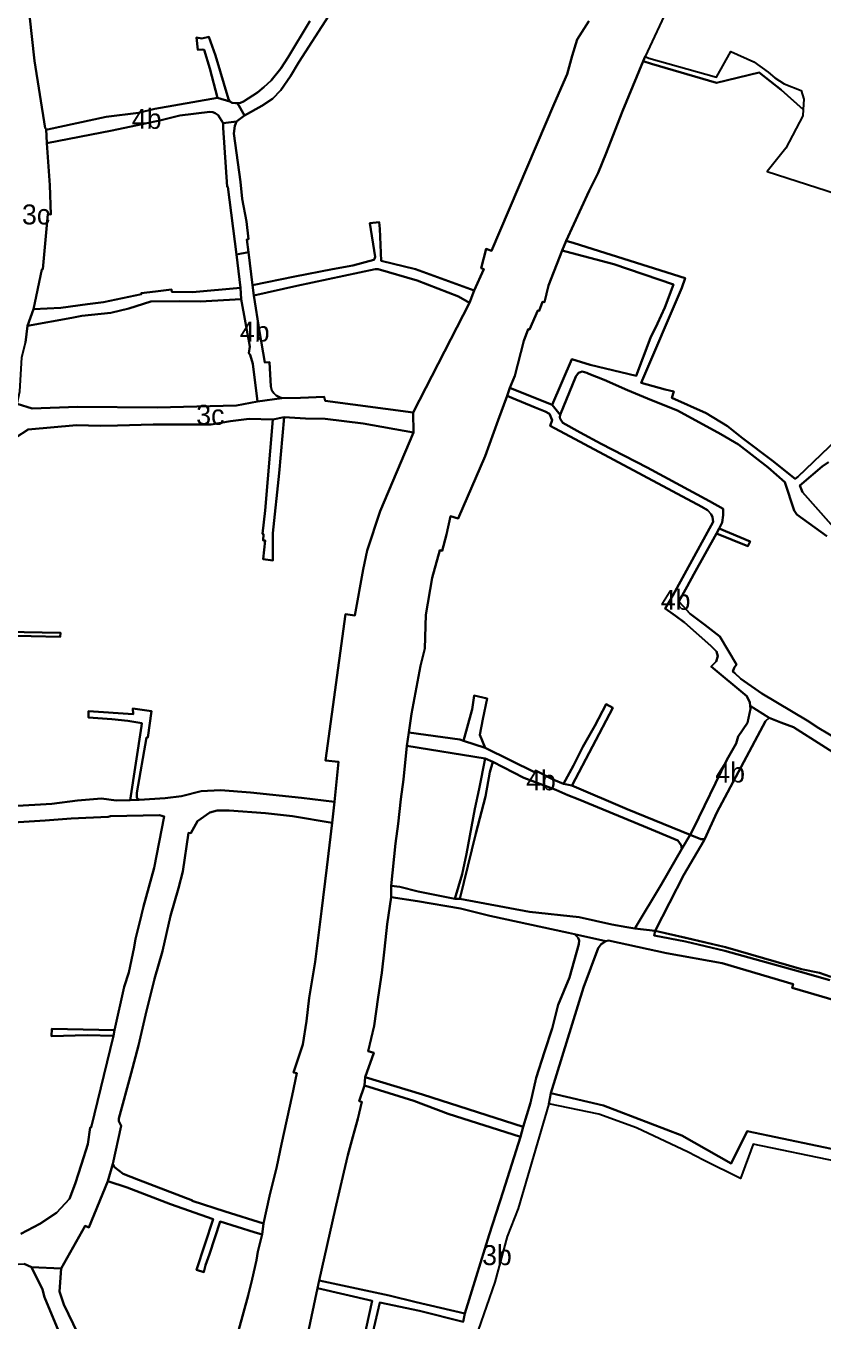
# Model space of a CAD drawing. Extents: x 548434 to 553028, y 1835063 to 1842282.
# Drawn here: x 552019.6 to 552298.9, y 1839413.2 to 1839866.7 of the extents above; entities that cross this region are included whole.
import ezdxf

# ---------------------------------------------------------------- set-up
doc = ezdxf.new("R2010")
doc.units = 0
for name, color, linetype in [('Level 15', 7, 'Continuous'), ('Level 16', 7, 'Continuous'), ('Level 23', 7, 'Continuous')]:
    doc.layers.add(name, color=color, linetype=linetype)

msp = doc.modelspace()

# ---------------------------------------------------------------- linework, layer by layer
at = {"layer": 'Level 16'}
for points in [[(552135.98, 1839886.33), (552115.29, 1839853.93), (552112.38, 1839849.02), (552108.92, 1839844.21), (552106.04, 1839841.1), (552102.27, 1839838.64), (552096.18, 1839835.31), (552093.77, 1839839.65), (552094.84, 1839839.79), (552095.86, 1839840.23), (552100.8, 1839843.39), (552103.04, 1839845.16), (552105.53, 1839847.53), (552108.97, 1839851.72), (552111.5, 1839855.71), (552119.11, 1839868.33)], [(552244.7993, 1839873.724), (552236.51, 1839855.94), (552235.8428, 1839854.3129), (552228.67, 1839836.82), (552222.89, 1839822.07), (552220.08, 1839815.24), (552216.91, 1839808.94), (552208.92, 1839791.42), (552207.54, 1839788.08), (552202.67, 1839775.73), (552201.294, 1839769.908), (552200.597, 1839770.089), (552199.41, 1839766.87), (552198.93, 1839766.99), (552196.04, 1839760.35), (552195.57, 1839760.51), (552194.07, 1839756.36), (552190.94, 1839744.21), (552189.13, 1839739.94), (552188.28, 1839737.11), (552185.06, 1839728.59), (552180.56, 1839716.06), (552171.11, 1839694.17), (552168.32, 1839695.08), (552166.97, 1839688.57), (552165.5, 1839682.92), (552164.65, 1839683.16), (552162.01, 1839673.4), (552159.72, 1839660.46), (552159.39, 1839648.71), (552157.87, 1839642.64), (552154.71, 1839625.8), (552153.79, 1839619.25), (552153.13, 1839614.59), (552151.9, 1839602.8), (552150.97, 1839595.91), (552150, 1839587.36), (552149.15, 1839580.4), (552147.64, 1839565.55), (552147.65, 1839561.66), (552146.15, 1839552.24), (552145.24, 1839543.45), (552144.31, 1839535.1), (552143.04, 1839526.62), (552141.63, 1839516.65), (552139.59, 1839507.74), (552141.51, 1839507.17), (552138.51, 1839498.68), (552138.24, 1839495.72), (552136.33, 1839490.21), (552137.29, 1839489.93), (552135.87, 1839484.02), (552134.13, 1839477.7), (552132.46, 1839471.36), (552131.01, 1839465.42), (552127.92, 1839452.32), (552122.41, 1839427.4), (552121.84, 1839424.8), (552111.61, 1839376.74)], [(552020.94, 1839870.48), (552022.63, 1839854.47), (552026.43, 1839830.85), (552026.74, 1839830.5), (552026.96, 1839825.57), (552028.04, 1839810.92), (552028.33, 1839800.69), (552027.325, 1839800.779), (552025.57, 1839781.46), (552025.19, 1839781.44), (552022.32, 1839767.51), (552020.17, 1839761.61), (552019.45, 1839755.83)], [(552092.62, 1839404.29), (552097.47, 1839422.13), (552098.86, 1839427.87), (552100.4, 1839434.55), (552100.9, 1839437.55), (552102.36, 1839443.58), (552102.86, 1839447.34), (552104.95, 1839456.95), (552107.56, 1839467.32), (552109.21, 1839475.17), (552112.97, 1839492.19), (552114.55, 1839500.06), (552113.36, 1839500.3), (552116.65, 1839510.06), (552117.91, 1839518.2), (552118.84, 1839526.38), (552120.95, 1839539.03), (552123.21, 1839556.72), (552125.09, 1839572.04), (552126.89, 1839587.69), (552127.72, 1839595.02), (552129.19, 1839608.97), (552124.61, 1839609.52), (552131.63, 1839660.7), (552134.89, 1839660.28), (552137.78, 1839676.33), (552139.21, 1839683.03), (552143.75, 1839696.81), (552155.44, 1839724.35), (552155.28, 1839731.31), (552174.99, 1839769.72), (552176.67, 1839774.05), (552180.05, 1839781.5), (552179.16, 1839781.84), (552180.89, 1839788.63), (552182.73, 1839787.92), (552204.65, 1839839.34), (552209.24, 1839849.77), (552210.94, 1839856.2), (552212.74, 1839861.87), (552216.84, 1839868.31)], [(552311.91, 1839606.37), (552298.42, 1839614.8), (552288.57, 1839621.19), (552284.1, 1839622.81), (552279.98, 1839624.39), (552273.3526, 1839628.6638), (552273.28, 1839629.82), (552272.16, 1839631.96), (552259.71, 1839642.42), (552261.39, 1839644.19), (552262.05, 1839646.01), (552261.56, 1839647.59), (552259.57, 1839649.68), (552250.29, 1839657.8), (552247.17, 1839660.14), (552243.57, 1839662.69), (552246.25, 1839667.28), (552250.99, 1839676.06), (552260.39, 1839693.04), (552260.17, 1839694.62), (552259.71, 1839695.74), (552258.38, 1839697.15), (552256.36, 1839698.28), (552205.02, 1839725.76), (552203.3, 1839726.62), (552203.99, 1839728.68), (552203.03, 1839730.83), (552201.53, 1839731.62), (552198.07, 1839733.1), (552189.83, 1839736.43), (552188.28, 1839737.11), (552189.13, 1839739.94), (552204.03, 1839734), (552206.79, 1839730.46), (552206.69, 1839729.63), (552206.76, 1839729.1), (552207.71, 1839727.72), (552213.75, 1839724.33), (552221.18, 1839720.38), (552237.29, 1839712.01), (552259.15, 1839700.28), (552263.94, 1839697.63), (552263.94, 1839695.36), (552263.49, 1839692.83), (552262.44, 1839690.68), (552261.57, 1839689.01), (552253.62, 1839674.77), (552251.33, 1839670.45), (552248.38, 1839665.16), (552252.28, 1839660.85), (552257.46, 1839656.96), (552262.68, 1839652.85), (552268.61, 1839643.07), (552267.75, 1839641.93), (552267.3, 1839640.64), (552268.03, 1839640.1), (552270.06, 1839638.11), (552277.43, 1839632.92), (552293.33, 1839623.44), (552297.45, 1839620.79), (552303.69, 1839617.12)], [(552016.6, 1839734.31), (552021.86, 1839732.76), (552037.7, 1839733.34), (552065.65, 1839733.1), (552093.37, 1839733.8), (552100.72, 1839735.13), (552109.31, 1839736.38), (552115.89, 1839736.41), (552124.11, 1839736.78), (552124.43, 1839735.41), (552155.28, 1839731.31), (552155.44, 1839724.35), (552137.81, 1839727.45), (552124.49, 1839729.05), (552117.54, 1839729.2), (552110.13, 1839729.63), (552106.15, 1839728.83), (552097.87, 1839729.11), (552091.29, 1839728.25), (552084.49, 1839727.16), (552064.17, 1839727.08), (552051.73, 1839726.78), (552045.73, 1839726.68), (552037.36, 1839726.87), (552020.39, 1839725.32), (552016.11, 1839722.62)], [(552014.73, 1839593.5), (552028.74, 1839594.34), (552037.67, 1839595.51), (552046.14, 1839596.13), (552051.27, 1839595.48), (552056.21, 1839595.56), (552059.3189, 1839595.751), (552068.42, 1839596.31), (552074.16, 1839596.98), (552081.07, 1839598.75), (552087.79, 1839599.14), (552098.3, 1839598.23), (552116.2, 1839596.42), (552127.72, 1839595.02), (552126.89, 1839587.69), (552113.04, 1839590.05), (552103.53, 1839591.01), (552090.79, 1839591.93), (552086.66, 1839592.04), (552084.08, 1839591.24), (552079.76, 1839588.28), (552077.43, 1839584.07), (552076.63, 1839584.14), (552074.6, 1839570.65), (552073.11, 1839564.83), (552070.33, 1839555.08), (552067.55, 1839542.71), (552064.72, 1839533.01), (552061.52, 1839520.31), (552059.03, 1839509.72), (552056.46, 1839500), (552052.17, 1839484.19), (552052.23, 1839483.24), (552053.06, 1839481.59), (552050.15, 1839468.31), (552048.35, 1839462.23), (552041.69, 1839446.05), (552040.37, 1839446.55), (552031.95, 1839431.64), (552021.65, 1839432.13), (552018.98, 1839433.22)], [(552017.84, 1839443.79), (552024.5, 1839447.22), (552030.39, 1839451.08), (552034.9, 1839456.02), (552036.95, 1839461.32), (552039.14, 1839468.14), (552041.31, 1839475.22), (552042.13, 1839481.04), (552042.55, 1839480.99), (552050.32, 1839513.1), (552050.73, 1839515.05), (552054.1, 1839530.2), (552055.69, 1839535.3), (552057.55, 1839544.19), (552057.99, 1839547), (552059.43, 1839552.49), (552060.85, 1839558.39), (552064.6, 1839571.88), (552068.03, 1839589.91), (552066.39, 1839590.36), (552049.25, 1839590.01), (552048.51, 1839589.82), (552035.55, 1839589.22), (552026.4, 1839588.44), (552015.15, 1839587.77)], [(552323.6, 1839519.46), (552293.64, 1839528.32), (552288.09, 1839529.89), (552288.38, 1839531.24), (552263.52, 1839538.51), (552244.04, 1839542.01), (552223.76, 1839546.5), (552222.83, 1839546.24), (552211.84, 1839548.7), (552209.76, 1839549.21), (552182.21, 1839555.09), (552171.89, 1839557.65), (552156.8, 1839560.21), (552147.65, 1839561.66), (552147.64, 1839565.55), (552150.62, 1839565.2), (552157.07, 1839563.68), (552169.91, 1839561.07), (552171.66, 1839561.02), (552196, 1839556.5), (552213.46, 1839554.66), (552224.88, 1839552.05), (552230.15, 1839551.19), (552232.94, 1839550.63), (552240.03, 1839549.87), (552239.75, 1839548.22), (552250.74, 1839546.13), (552264.47, 1839542.89), (552291.03, 1839535.45), (552301.27, 1839532.6)], [(552172.8, 1839413.01), (552173.45, 1839415.92), (552177.36, 1839428.77), (552181.92, 1839443.44), (552186.84, 1839458.54), (552192.84, 1839477.72), (552193.83, 1839481.29), (552196.44, 1839489.69), (552198.36, 1839498.35), (552201.26, 1839507.47), (552203.97, 1839515.67), (552206.11, 1839523.97), (552210.05, 1839533.57), (552213.29, 1839545.22), (552213.39, 1839546.43), (552213.14, 1839547.42), (552211.84, 1839548.7), (552222.83, 1839546.24), (552221.2, 1839545.23), (552220.11, 1839543.75), (552215.02, 1839529.97), (552203.52, 1839492.97), (552202.83, 1839489.25), (552192.13, 1839452.69), (552188.24, 1839442.82), (552183.89, 1839426.83), (552178.0471, 1839410.071)], [(552031.08, 1839409.83), (552026.13, 1839421.57), (552025.46, 1839424.34), (552021.65, 1839432.13), (552031.95, 1839431.64), (552031.38, 1839423.56), (552032.94, 1839419.06), (552042.59, 1839398.93)]]:
    msp.add_lwpolyline(points, dxfattribs=at)
for points in [[(552096.18, 1839835.31), (552093.43, 1839833.22), (552088.79, 1839832.65), (552087.05, 1839835.38), (552085.99, 1839836.09), (552085.15, 1839836.43), (552084.12, 1839836.61), (552073.54, 1839835.35), (552067.03, 1839833.72), (552049.89, 1839829.99), (552026.96, 1839825.57), (552026.74, 1839830.5), (552027.19, 1839830.35), (552047.79, 1839834.84), (552059.03, 1839836.19), (552064.82, 1839837.59), (552086.71, 1839841.5), (552091.08, 1839840.18), (552091.89, 1839839.76), (552093.02, 1839839.63), (552093.77, 1839839.65)], [(552099.5, 1839772.24), (552101.5, 1839759.66), (552103.34, 1839748.82), (552104.93, 1839748.91), (552105.43, 1839740.46), (552105.74, 1839739.03), (552106.46, 1839738.06), (552107.34, 1839737.31), (552108.42, 1839736.68), (552109.31, 1839736.38), (552100.72, 1839735.13), (552099.09, 1839748.31), (552098.24, 1839751.49), (552097.72, 1839752.13), (552098.05, 1839754.46), (552095.01, 1839771.03), (552094.84, 1839774.91), (552093.372, 1839786.6804), (552097.6326, 1839787.4274), (552099.02, 1839775.94)], [(552273.3526, 1839628.6638), (552279.98, 1839624.39), (552278.68, 1839623.29), (552261.7, 1839591.23), (552257.4129, 1839582.1071), (552256.9593, 1839581.9496), (552256.1193, 1839581.9696), (552252.2864, 1839583.5199), (552253.39, 1839585.42), (552265.14, 1839609.75), (552268.49, 1839615.4), (552269.19, 1839617.86), (552272.37, 1839622.65), (552273.42, 1839627.59)], [(552210.93, 1839600.72), (552230.2593, 1839592.4296), (552252.2864, 1839583.5199), (552249.4, 1839578.55), (552249.16, 1839579.9), (552247.98, 1839581.47), (552236, 1839586.5), (552213.14, 1839595.96), (552209.5, 1839597.39), (552205.3, 1839599.16), (552194.02, 1839603.47), (552183.15, 1839608.97), (552180.57, 1839610.24), (552153.13, 1839614.59), (552153.79, 1839619.25), (552171.68, 1839616.86), (552172.92, 1839616.36), (552180.49, 1839613.97), (552198, 1839605.26), (552198.2, 1839605.94), (552204.59, 1839602.7), (552207.96, 1839601.37)]]:
    msp.add_lwpolyline(points, close=True, dxfattribs=at)
at = {"layer": 'Level 23'}
for points in [[(552216.84, 1839868.31), (552212.74, 1839861.87), (552210.94, 1839856.2), (552209.24, 1839849.77), (552204.65, 1839839.34), (552182.73, 1839787.92), (552180.89, 1839788.63), (552179.16, 1839781.84), (552180.05, 1839781.5), (552176.67, 1839774.05), (552156.06, 1839781.45), (552144.14, 1839784.41), (552143.58, 1839795.64), (552143.38, 1839797.98), (552140.12, 1839797.64), (552141.95, 1839785.79), (552141.8, 1839785.15), (552141.49, 1839784.76), (552134.21, 1839782.79), (552127, 1839781.54), (552113.87, 1839778.97), (552099.02, 1839775.94), (552097.6326, 1839787.4274), (552097.09, 1839791.92), (552097.6, 1839791.97), (552096.89, 1839798.22), (552095.36, 1839806.07), (552094.79, 1839812.09), (552092.51, 1839829.02), (552092.88, 1839831.68), (552093.43, 1839833.22), (552096.18, 1839835.31), (552102.27, 1839838.64), (552106.04, 1839841.1), (552108.92, 1839844.21), (552112.38, 1839849.02), (552115.29, 1839853.93), (552135.98, 1839886.33)], [(552135.98, 1839886.33), (552115.29, 1839853.93), (552112.38, 1839849.02), (552108.92, 1839844.21), (552106.04, 1839841.1), (552102.27, 1839838.64), (552096.18, 1839835.31), (552093.77, 1839839.65), (552094.84, 1839839.79), (552095.86, 1839840.23), (552100.8, 1839843.39), (552103.04, 1839845.16), (552105.53, 1839847.53), (552108.97, 1839851.72), (552111.5, 1839855.71), (552119.11, 1839868.33)], [(552244.7993, 1839873.724), (552236.51, 1839855.94), (552235.8428, 1839854.3129), (552228.67, 1839836.82), (552222.89, 1839822.07), (552220.08, 1839815.24), (552216.91, 1839808.94), (552208.92, 1839791.42), (552207.54, 1839788.08), (552202.67, 1839775.73), (552201.294, 1839769.908), (552200.597, 1839770.089), (552199.41, 1839766.87), (552198.93, 1839766.99), (552196.04, 1839760.35), (552195.57, 1839760.51), (552194.07, 1839756.36), (552190.94, 1839744.21), (552189.13, 1839739.94), (552188.28, 1839737.11), (552185.06, 1839728.59), (552180.56, 1839716.06), (552171.11, 1839694.17), (552168.32, 1839695.08), (552166.97, 1839688.57), (552165.5, 1839682.92), (552164.65, 1839683.16), (552162.01, 1839673.4), (552159.72, 1839660.46), (552159.39, 1839648.71), (552157.87, 1839642.64), (552154.71, 1839625.8), (552153.79, 1839619.25), (552153.13, 1839614.59), (552151.9, 1839602.8), (552150.97, 1839595.91), (552150, 1839587.36), (552149.15, 1839580.4), (552147.64, 1839565.55), (552147.65, 1839561.66), (552146.15, 1839552.24), (552145.24, 1839543.45), (552144.31, 1839535.1), (552143.04, 1839526.62), (552141.63, 1839516.65), (552139.59, 1839507.74), (552141.51, 1839507.17), (552138.51, 1839498.68), (552138.24, 1839495.72), (552136.33, 1839490.21), (552137.29, 1839489.93), (552135.87, 1839484.02), (552134.13, 1839477.7), (552132.46, 1839471.36), (552131.01, 1839465.42), (552127.92, 1839452.32), (552122.41, 1839427.4), (552121.84, 1839424.8), (552111.61, 1839376.74)], [(552020.94, 1839870.48), (552022.63, 1839854.47), (552026.43, 1839830.85), (552026.74, 1839830.5), (552026.96, 1839825.57), (552028.04, 1839810.92), (552028.33, 1839800.69), (552027.325, 1839800.779), (552025.57, 1839781.46), (552025.19, 1839781.44), (552022.32, 1839767.51), (552020.17, 1839761.61), (552019.45, 1839755.83)], [(552119.11, 1839868.33), (552111.5, 1839855.71), (552108.97, 1839851.72), (552105.53, 1839847.53), (552103.04, 1839845.16), (552100.8, 1839843.39), (552095.86, 1839840.23), (552094.84, 1839839.79), (552093.77, 1839839.65), (552093.02, 1839839.63), (552091.89, 1839839.76), (552091.08, 1839840.18), (552090.56, 1839841.04), (552086.04, 1839856.3), (552083.71, 1839862.85), (552081.25, 1839862.24), (552079.4, 1839862.58), (552079.86, 1839858.3), (552081.58, 1839858.35), (552082.11, 1839858.24), (552084.12, 1839851.73), (552086.71, 1839841.5), (552064.82, 1839837.59), (552059.03, 1839836.19), (552047.79, 1839834.84), (552027.19, 1839830.35), (552026.74, 1839830.5), (552026.43, 1839830.85), (552022.63, 1839854.47), (552020.94, 1839870.48)], [(552092.62, 1839404.29), (552097.47, 1839422.13), (552098.86, 1839427.87), (552100.4, 1839434.55), (552100.9, 1839437.55), (552102.36, 1839443.58), (552102.86, 1839447.34), (552104.95, 1839456.95), (552107.56, 1839467.32), (552109.21, 1839475.17), (552112.97, 1839492.19), (552114.55, 1839500.06), (552113.36, 1839500.3), (552116.65, 1839510.06), (552117.91, 1839518.2), (552118.84, 1839526.38), (552120.95, 1839539.03), (552123.21, 1839556.72), (552125.09, 1839572.04), (552126.89, 1839587.69), (552127.72, 1839595.02), (552129.19, 1839608.97), (552124.61, 1839609.52), (552131.63, 1839660.7), (552134.89, 1839660.28), (552137.78, 1839676.33), (552139.21, 1839683.03), (552143.75, 1839696.81), (552155.44, 1839724.35), (552155.28, 1839731.31), (552174.99, 1839769.72), (552176.67, 1839774.05), (552180.05, 1839781.5), (552179.16, 1839781.84), (552180.89, 1839788.63), (552182.73, 1839787.92), (552204.65, 1839839.34), (552209.24, 1839849.77), (552210.94, 1839856.2), (552212.74, 1839861.87), (552216.84, 1839868.31)], [(552303.67, 1839721.91), (552290.07, 1839708.85), (552289.15, 1839708.12), (552281.11, 1839714.49), (552270.61, 1839722.3), (552265.39, 1839726.58), (552257.94, 1839731.04), (552245.89, 1839736.43), (552246.63, 1839738.73), (552243.53, 1839739.36), (552235.15, 1839741.65), (552249.38, 1839775.02), (552250.62, 1839778.32), (552211.64, 1839790.59), (552208.92, 1839791.42), (552216.91, 1839808.94), (552220.08, 1839815.24), (552222.89, 1839822.07), (552228.67, 1839836.82), (552235.8428, 1839854.3129), (552236.51, 1839855.94), (552235.85, 1839854.31), (552238.82, 1839853.43), (552261.5, 1839846.71), (552276.55, 1839850.41), (552284.16, 1839844.34), (552291.881, 1839837.4191), (552291.74, 1839835.14), (552285.84, 1839823.88), (552279.26, 1839815.69), (552307.23, 1839806.72)], [(552300.18, 1839688.03), (552289.68, 1839695.63), (552288.74, 1839696.97), (552285.44, 1839706.97), (552279.65, 1839712.09), (552269.26, 1839720.09), (552263.04, 1839723.72), (552247.86, 1839732.03), (552238.73, 1839735.66), (552230.36, 1839739.1), (552222.25, 1839742.76), (552216.79, 1839744.9), (552216.14, 1839745.19), (552214.46, 1839745.64), (552213.88, 1839745.49), (552213.27, 1839745.16), (552212.29, 1839743.89), (552206.79, 1839730.46), (552204.03, 1839734), (552210.88, 1839749.97), (552217.35, 1839748.03), (552233.46, 1839744.16), (552238.45, 1839757.46), (552240.92, 1839762.44), (552243.44, 1839768.03), (552246.5, 1839776.09), (552225.64, 1839783.27), (552208.81, 1839787.69), (552207.54, 1839788.08), (552208.92, 1839791.42), (552211.64, 1839790.59), (552250.62, 1839778.32), (552249.38, 1839775.02), (552235.15, 1839741.65), (552243.53, 1839739.36), (552246.63, 1839738.73), (552245.89, 1839736.43), (552257.94, 1839731.04), (552265.39, 1839726.58), (552270.61, 1839722.3), (552281.11, 1839714.49), (552289.15, 1839708.12), (552290.07, 1839708.85), (552303.67, 1839721.91)], [(552303.69, 1839617.12), (552297.45, 1839620.79), (552293.33, 1839623.44), (552277.43, 1839632.92), (552270.06, 1839638.11), (552268.03, 1839640.1), (552267.3, 1839640.64), (552267.75, 1839641.93), (552268.61, 1839643.07), (552262.68, 1839652.85), (552257.46, 1839656.96), (552252.28, 1839660.85), (552248.38, 1839665.16), (552251.33, 1839670.45), (552253.62, 1839674.77), (552261.57, 1839689.01), (552272.52, 1839684.51), (552273.4, 1839686.2), (552262.44, 1839690.68), (552263.49, 1839692.83), (552263.94, 1839695.36), (552263.94, 1839697.63), (552259.15, 1839700.28), (552237.29, 1839712.01), (552221.18, 1839720.38), (552213.75, 1839724.33), (552207.71, 1839727.72), (552206.76, 1839729.1), (552206.69, 1839729.63), (552206.79, 1839730.46), (552212.29, 1839743.89), (552213.27, 1839745.16), (552213.88, 1839745.49), (552214.46, 1839745.64), (552216.14, 1839745.19), (552216.79, 1839744.9), (552222.25, 1839742.76), (552230.36, 1839739.1), (552238.73, 1839735.66), (552247.86, 1839732.03), (552263.04, 1839723.72), (552269.26, 1839720.09), (552279.65, 1839712.09), (552285.44, 1839706.97), (552288.74, 1839696.97), (552289.68, 1839695.63), (552300.18, 1839688.03)], [(552311.91, 1839606.37), (552298.42, 1839614.8), (552288.57, 1839621.19), (552284.1, 1839622.81), (552279.98, 1839624.39), (552273.3526, 1839628.6638), (552273.28, 1839629.82), (552272.16, 1839631.96), (552259.71, 1839642.42), (552261.39, 1839644.19), (552262.05, 1839646.01), (552261.56, 1839647.59), (552259.57, 1839649.68), (552250.29, 1839657.8), (552247.17, 1839660.14), (552243.57, 1839662.69), (552246.25, 1839667.28), (552250.99, 1839676.06), (552260.39, 1839693.04), (552260.17, 1839694.62), (552259.71, 1839695.74), (552258.38, 1839697.15), (552256.36, 1839698.28), (552205.02, 1839725.76), (552203.3, 1839726.62), (552203.99, 1839728.68), (552203.03, 1839730.83), (552201.53, 1839731.62), (552198.07, 1839733.1), (552189.83, 1839736.43), (552188.28, 1839737.11), (552189.13, 1839739.94), (552204.03, 1839734), (552206.79, 1839730.46), (552206.69, 1839729.63), (552206.76, 1839729.1), (552207.71, 1839727.72), (552213.75, 1839724.33), (552221.18, 1839720.38), (552237.29, 1839712.01), (552259.15, 1839700.28), (552263.94, 1839697.63), (552263.94, 1839695.36), (552263.49, 1839692.83), (552262.44, 1839690.68), (552261.57, 1839689.01), (552253.62, 1839674.77), (552251.33, 1839670.45), (552248.38, 1839665.16), (552252.28, 1839660.85), (552257.46, 1839656.96), (552262.68, 1839652.85), (552268.61, 1839643.07), (552267.75, 1839641.93), (552267.3, 1839640.64), (552268.03, 1839640.1), (552270.06, 1839638.11), (552277.43, 1839632.92), (552293.33, 1839623.44), (552297.45, 1839620.79), (552303.69, 1839617.12)], [(552016.6, 1839734.31), (552021.86, 1839732.76), (552037.7, 1839733.34), (552065.65, 1839733.1), (552093.37, 1839733.8), (552100.72, 1839735.13), (552109.31, 1839736.38), (552115.89, 1839736.41), (552124.11, 1839736.78), (552124.43, 1839735.41), (552155.28, 1839731.31), (552155.44, 1839724.35), (552137.81, 1839727.45), (552124.49, 1839729.05), (552117.54, 1839729.2), (552110.13, 1839729.63), (552106.15, 1839728.83), (552097.87, 1839729.11), (552091.29, 1839728.25), (552084.49, 1839727.16), (552064.17, 1839727.08), (552051.73, 1839726.78), (552045.73, 1839726.68), (552037.36, 1839726.87), (552020.39, 1839725.32), (552016.11, 1839722.62)], [(552016.11, 1839722.62), (552020.39, 1839725.32), (552037.36, 1839726.87), (552045.73, 1839726.68), (552051.73, 1839726.78), (552064.17, 1839727.08), (552084.49, 1839727.16), (552091.29, 1839728.25), (552097.87, 1839729.11), (552106.15, 1839728.83), (552103.5, 1839697), (552102.54, 1839688.85), (552102.89, 1839688.78), (552102.8, 1839686.5), (552103.5, 1839686.45), (552102.72, 1839679.96), (552106.2, 1839679.56), (552106.09, 1839689.1), (552108.32, 1839710.06), (552110.13, 1839729.63), (552117.54, 1839729.2), (552124.49, 1839729.05), (552137.81, 1839727.45), (552155.44, 1839724.35), (552143.75, 1839696.81), (552139.21, 1839683.03), (552137.78, 1839676.33), (552134.89, 1839660.28), (552131.63, 1839660.7), (552124.61, 1839609.52), (552129.19, 1839608.97), (552127.72, 1839595.02), (552116.2, 1839596.42), (552098.3, 1839598.23), (552087.79, 1839599.14), (552081.07, 1839598.75), (552074.16, 1839596.98), (552068.42, 1839596.31), (552059.3189, 1839595.751), (552058.53, 1839596.43), (552058.46, 1839598.17), (552061.94, 1839617.58), (552062.41, 1839617.52), (552063.67, 1839626.71), (552057.08, 1839627.72), (552057.25, 1839625.65), (552041.58, 1839626.76), (552041.59, 1839624.51), (552049.76, 1839623.98), (552055.37, 1839623.33), (552060.26, 1839622.51), (552060.15, 1839621.53), (552056.21, 1839595.56), (552051.27, 1839595.48), (552046.14, 1839596.13), (552037.67, 1839595.51), (552028.74, 1839594.34), (552014.73, 1839593.5)], [(552300.81, 1839713.93), (552298.6, 1839712.36), (552291.46, 1839706.33), (552290.8, 1839705.74), (552291.66, 1839703.43), (552306.31, 1839687.02)], [(552306.31, 1839687.02), (552291.66, 1839703.43), (552290.8, 1839705.74), (552291.46, 1839706.33), (552298.6, 1839712.36), (552300.81, 1839713.93)], [(552011.321, 1839653.305), (552031.67, 1839652.79), (552031.71, 1839654.14), (552012.56, 1839654.52)], [(552301.63, 1839533.79), (552297.63, 1839535.15), (552291.3, 1839536.44), (552264.73, 1839544.16), (552250.89, 1839547.37), (552240.03, 1839549.87), (552250.06, 1839569.41), (552257.09, 1839581.42), (552257.4129, 1839582.1071), (552261.7, 1839591.23), (552278.68, 1839623.29), (552279.98, 1839624.39), (552284.1, 1839622.81), (552288.57, 1839621.19), (552298.42, 1839614.8), (552311.91, 1839606.37)], [(552014.73, 1839593.5), (552028.74, 1839594.34), (552037.67, 1839595.51), (552046.14, 1839596.13), (552051.27, 1839595.48), (552056.21, 1839595.56), (552059.3189, 1839595.751), (552068.42, 1839596.31), (552074.16, 1839596.98), (552081.07, 1839598.75), (552087.79, 1839599.14), (552098.3, 1839598.23), (552116.2, 1839596.42), (552127.72, 1839595.02), (552126.89, 1839587.69), (552113.04, 1839590.05), (552103.53, 1839591.01), (552090.79, 1839591.93), (552086.66, 1839592.04), (552084.08, 1839591.24), (552079.76, 1839588.28), (552077.43, 1839584.07), (552076.63, 1839584.14), (552074.6, 1839570.65), (552073.11, 1839564.83), (552070.33, 1839555.08), (552067.55, 1839542.71), (552064.72, 1839533.01), (552061.52, 1839520.31), (552059.03, 1839509.72), (552056.46, 1839500), (552052.17, 1839484.19), (552052.23, 1839483.24), (552053.06, 1839481.59), (552050.15, 1839468.31), (552048.35, 1839462.23), (552041.69, 1839446.05), (552040.37, 1839446.55), (552031.95, 1839431.64), (552021.65, 1839432.13), (552018.98, 1839433.22)], [(552015.15, 1839587.77), (552026.4, 1839588.44), (552035.55, 1839589.22), (552048.51, 1839589.82), (552049.25, 1839590.01), (552066.39, 1839590.36), (552068.03, 1839589.91), (552064.6, 1839571.88), (552060.85, 1839558.39), (552059.43, 1839552.49), (552057.99, 1839547), (552057.55, 1839544.19), (552055.69, 1839535.3), (552054.1, 1839530.2), (552050.73, 1839515.05), (552028.69, 1839515.49), (552028.57, 1839512.98), (552041.14, 1839513.38), (552050.32, 1839513.1), (552042.55, 1839480.99), (552042.13, 1839481.04), (552041.31, 1839475.22), (552039.14, 1839468.14), (552036.95, 1839461.32), (552034.9, 1839456.02), (552030.39, 1839451.08), (552024.5, 1839447.22), (552017.84, 1839443.79)], [(552017.84, 1839443.79), (552024.5, 1839447.22), (552030.39, 1839451.08), (552034.9, 1839456.02), (552036.95, 1839461.32), (552039.14, 1839468.14), (552041.31, 1839475.22), (552042.13, 1839481.04), (552042.55, 1839480.99), (552050.32, 1839513.1), (552050.73, 1839515.05), (552054.1, 1839530.2), (552055.69, 1839535.3), (552057.55, 1839544.19), (552057.99, 1839547), (552059.43, 1839552.49), (552060.85, 1839558.39), (552064.6, 1839571.88), (552068.03, 1839589.91), (552066.39, 1839590.36), (552049.25, 1839590.01), (552048.51, 1839589.82), (552035.55, 1839589.22), (552026.4, 1839588.44), (552015.15, 1839587.77)], [(552323.6, 1839519.46), (552293.64, 1839528.32), (552288.09, 1839529.89), (552288.38, 1839531.24), (552263.52, 1839538.51), (552244.04, 1839542.01), (552223.76, 1839546.5), (552222.83, 1839546.24), (552211.84, 1839548.7), (552209.76, 1839549.21), (552182.21, 1839555.09), (552171.89, 1839557.65), (552156.8, 1839560.21), (552147.65, 1839561.66), (552147.64, 1839565.55), (552150.62, 1839565.2), (552157.07, 1839563.68), (552169.91, 1839561.07), (552171.66, 1839561.02), (552196, 1839556.5), (552213.46, 1839554.66), (552224.88, 1839552.05), (552230.15, 1839551.19), (552232.94, 1839550.63), (552240.03, 1839549.87), (552239.75, 1839548.22), (552250.74, 1839546.13), (552264.47, 1839542.89), (552291.03, 1839535.45), (552301.27, 1839532.6)], [(552172.8, 1839413.01), (552173.45, 1839415.92), (552177.36, 1839428.77), (552181.92, 1839443.44), (552186.84, 1839458.54), (552192.84, 1839477.72), (552193.83, 1839481.29), (552196.44, 1839489.69), (552198.36, 1839498.35), (552201.26, 1839507.47), (552203.97, 1839515.67), (552206.11, 1839523.97), (552210.05, 1839533.57), (552213.29, 1839545.22), (552213.39, 1839546.43), (552213.14, 1839547.42), (552211.84, 1839548.7), (552222.83, 1839546.24), (552221.2, 1839545.23), (552220.11, 1839543.75), (552215.02, 1839529.97), (552203.52, 1839492.97), (552202.83, 1839489.25), (552192.13, 1839452.69), (552188.24, 1839442.82), (552183.89, 1839426.83), (552178.0471, 1839410.071)], [(552301.27, 1839532.6), (552291.03, 1839535.45), (552264.47, 1839542.89), (552250.74, 1839546.13), (552239.75, 1839548.22), (552240.03, 1839549.87), (552264.73, 1839544.16), (552291.3, 1839536.44), (552297.63, 1839535.15), (552301.63, 1839533.79)], [(552303.75, 1839469.07), (552274.42, 1839475.15), (552269.93, 1839463.09), (552256.99, 1839469.58), (552251.6, 1839472.39), (552233.49, 1839480.89), (552220.34, 1839485.67), (552202.83, 1839489.25), (552203.52, 1839492.97), (552221.99, 1839488.73), (552249.45, 1839478.24), (552266.72, 1839468.35), (552272.3, 1839479.7), (552309.04, 1839472.04)], [(552042.59, 1839398.93), (552032.94, 1839419.06), (552031.38, 1839423.56), (552031.95, 1839431.64), (552040.37, 1839446.55), (552041.69, 1839446.05), (552048.35, 1839462.23), (552055.12, 1839459.97), (552070.34, 1839454.11), (552085.2, 1839448.93), (552079.35, 1839431.14), (552081.93, 1839430.4), (552082.61, 1839432.83), (552083.97, 1839436.67), (552087.68, 1839448.05), (552099.57, 1839444.35), (552102.36, 1839443.58), (552100.9, 1839437.55), (552100.4, 1839434.55), (552098.86, 1839427.87), (552097.47, 1839422.13), (552092.62, 1839404.29)], [(551970.63, 1839410.53), (551978.3, 1839414.56), (551978.65, 1839413.44), (551984.95, 1839415.6), (551988.91, 1839419.24), (552000.09, 1839426.03), (552010.42, 1839431.23), (552014.89, 1839433.03), (552018.98, 1839433.22), (552021.65, 1839432.13), (552025.46, 1839424.34), (552026.13, 1839421.57), (552031.08, 1839409.83)], [(552031.08, 1839409.83), (552026.13, 1839421.57), (552025.46, 1839424.34), (552021.65, 1839432.13), (552031.95, 1839431.64), (552031.38, 1839423.56), (552032.94, 1839419.06), (552042.59, 1839398.93)], [(552111.61, 1839376.74), (552121.84, 1839424.8), (552140.978, 1839420.3), (552137.81, 1839405.94)], [(552140.41, 1839405.76), (552143.66, 1839419.72), (552157.55, 1839416.82), (552172.8, 1839413.01)]]:
    msp.add_lwpolyline(points, dxfattribs=at)
for points in [[(552091.08, 1839840.18), (552086.71, 1839841.5), (552084.12, 1839851.73), (552082.11, 1839858.24), (552081.58, 1839858.35), (552079.86, 1839858.3), (552079.4, 1839862.58), (552081.25, 1839862.24), (552083.71, 1839862.85), (552086.04, 1839856.3), (552090.56, 1839841.04)], [(552236.51, 1839855.94), (552237.83, 1839855.41), (552261.53, 1839848.66), (552266.55, 1839857.66), (552274.58, 1839854.04), (552279.67, 1839850.45), (552281.97, 1839848.51), (552285.31, 1839846.33), (552291.22, 1839844.02), (552292.1, 1839840.96), (552291.881, 1839837.4191), (552284.16, 1839844.34), (552276.55, 1839850.41), (552261.5, 1839846.71), (552238.82, 1839853.43), (552235.85, 1839854.31)], [(552096.18, 1839835.31), (552093.43, 1839833.22), (552088.79, 1839832.65), (552087.05, 1839835.38), (552085.99, 1839836.09), (552085.15, 1839836.43), (552084.12, 1839836.61), (552073.54, 1839835.35), (552067.03, 1839833.72), (552049.89, 1839829.99), (552026.96, 1839825.57), (552026.74, 1839830.5), (552027.19, 1839830.35), (552047.79, 1839834.84), (552059.03, 1839836.19), (552064.82, 1839837.59), (552086.71, 1839841.5), (552091.08, 1839840.18), (552091.89, 1839839.76), (552093.02, 1839839.63), (552093.77, 1839839.65)], [(552093.372, 1839786.6804), (552094.84, 1839774.91), (552077.98, 1839773.48), (552070.73, 1839773.61), (552070.67, 1839774.4), (552065.02, 1839773.67), (552060.03, 1839773.15), (552060.12, 1839772.73), (552046.82, 1839769.93), (552041.24, 1839769.26), (552031.86, 1839767.97), (552022.32, 1839767.51), (552025.19, 1839781.44), (552025.57, 1839781.46), (552027.325, 1839800.779), (552028.33, 1839800.69), (552028.04, 1839810.92), (552026.96, 1839825.57), (552049.89, 1839829.99), (552067.03, 1839833.72), (552073.54, 1839835.35), (552084.12, 1839836.61), (552085.15, 1839836.43), (552085.99, 1839836.09), (552087.05, 1839835.38), (552088.79, 1839832.65), (552088.77, 1839831.01), (552090.19, 1839810.34), (552090.42, 1839810.35)], [(552097.6326, 1839787.4274), (552093.372, 1839786.6804), (552090.42, 1839810.35), (552090.19, 1839810.34), (552088.77, 1839831.01), (552088.79, 1839832.65), (552093.43, 1839833.22), (552092.88, 1839831.68), (552092.51, 1839829.02), (552094.79, 1839812.09), (552095.36, 1839806.07), (552096.89, 1839798.22), (552097.6, 1839791.97), (552097.09, 1839791.92)], [(552176.67, 1839774.05), (552174.99, 1839769.72), (552171.22, 1839771.88), (552156.67, 1839777.48), (552143.06, 1839781.45), (552142.04, 1839781.46), (552114.57, 1839775.72), (552099.5, 1839772.24), (552099.02, 1839775.94), (552113.87, 1839778.97), (552127, 1839781.54), (552134.21, 1839782.79), (552141.49, 1839784.76), (552141.8, 1839785.15), (552141.95, 1839785.79), (552140.12, 1839797.64), (552143.38, 1839797.98), (552143.58, 1839795.64), (552144.14, 1839784.41), (552156.06, 1839781.45)], [(552210.88, 1839749.97), (552204.03, 1839734), (552189.13, 1839739.94), (552190.94, 1839744.21), (552194.07, 1839756.36), (552195.57, 1839760.51), (552196.04, 1839760.35), (552198.93, 1839766.99), (552199.41, 1839766.87), (552200.597, 1839770.089), (552201.294, 1839769.908), (552202.67, 1839775.73), (552207.54, 1839788.08), (552208.81, 1839787.69), (552225.64, 1839783.27), (552246.5, 1839776.09), (552243.44, 1839768.03), (552240.92, 1839762.44), (552238.45, 1839757.46), (552233.46, 1839744.16), (552217.35, 1839748.03)], [(552099.5, 1839772.24), (552101.5, 1839759.66), (552103.34, 1839748.82), (552104.93, 1839748.91), (552105.43, 1839740.46), (552105.74, 1839739.03), (552106.46, 1839738.06), (552107.34, 1839737.31), (552108.42, 1839736.68), (552109.31, 1839736.38), (552100.72, 1839735.13), (552099.09, 1839748.31), (552098.24, 1839751.49), (552097.72, 1839752.13), (552098.05, 1839754.46), (552095.01, 1839771.03), (552094.84, 1839774.91), (552093.372, 1839786.6804), (552097.6326, 1839787.4274), (552099.02, 1839775.94)], [(552099.5, 1839772.24), (552114.57, 1839775.72), (552142.04, 1839781.46), (552143.06, 1839781.45), (552156.67, 1839777.48), (552171.22, 1839771.88), (552174.99, 1839769.72), (552155.28, 1839731.31), (552124.43, 1839735.41), (552124.11, 1839736.78), (552115.89, 1839736.41), (552109.31, 1839736.38), (552108.42, 1839736.68), (552107.34, 1839737.31), (552106.46, 1839738.06), (552105.74, 1839739.03), (552105.43, 1839740.46), (552104.93, 1839748.91), (552103.34, 1839748.82), (552101.5, 1839759.66)], [(552094.84, 1839774.91), (552095.01, 1839771.03), (552080.68, 1839770.16), (552073.3, 1839770.33), (552063.37, 1839770.16), (552055.74, 1839767.75), (552049.42, 1839766.19), (552039.24, 1839765.22), (552035.71, 1839764.5), (552020.17, 1839761.61), (552022.32, 1839767.51), (552031.86, 1839767.97), (552041.24, 1839769.26), (552046.82, 1839769.93), (552060.12, 1839772.73), (552060.03, 1839773.15), (552065.02, 1839773.67), (552070.67, 1839774.4), (552070.73, 1839773.61), (552077.98, 1839773.48)], [(552095.01, 1839771.03), (552098.05, 1839754.46), (552097.72, 1839752.13), (552098.24, 1839751.49), (552099.09, 1839748.31), (552100.72, 1839735.13), (552093.37, 1839733.8), (552065.65, 1839733.1), (552037.7, 1839733.34), (552021.86, 1839732.76), (552016.6, 1839734.31), (552017.55, 1839738.63), (552018.26, 1839750.62), (552019.45, 1839755.83), (552020.17, 1839761.61), (552035.71, 1839764.5), (552039.24, 1839765.22), (552049.42, 1839766.19), (552055.74, 1839767.75), (552063.37, 1839770.16), (552073.3, 1839770.33), (552080.68, 1839770.16)], [(552253.39, 1839585.42), (552252.2864, 1839583.5199), (552230.2593, 1839592.4296), (552210.93, 1839600.72), (552211.0154, 1839600.8821), (552225.25, 1839627.89), (552222.96, 1839629.22), (552218.92, 1839621.61), (552214.76, 1839614.27), (552211.51, 1839607.77), (552207.96, 1839601.37), (552204.59, 1839602.7), (552198.2, 1839605.94), (552198, 1839605.26), (552180.49, 1839613.97), (552178.69, 1839618.48), (552179.71, 1839623.9), (552181.18, 1839631.14), (552176.67, 1839632.23), (552175.95, 1839627.37), (552175.85, 1839626.94), (552172.92, 1839616.36), (552171.68, 1839616.86), (552153.79, 1839619.25), (552154.71, 1839625.8), (552157.87, 1839642.64), (552159.39, 1839648.71), (552159.72, 1839660.46), (552162.01, 1839673.4), (552164.65, 1839683.16), (552165.5, 1839682.92), (552166.97, 1839688.57), (552168.32, 1839695.08), (552171.11, 1839694.17), (552180.56, 1839716.06), (552185.06, 1839728.59), (552188.28, 1839737.11), (552189.83, 1839736.43), (552198.07, 1839733.1), (552201.53, 1839731.62), (552203.03, 1839730.83), (552203.99, 1839728.68), (552203.3, 1839726.62), (552205.02, 1839725.76), (552256.36, 1839698.28), (552258.38, 1839697.15), (552259.71, 1839695.74), (552260.17, 1839694.62), (552260.39, 1839693.04), (552250.99, 1839676.06), (552246.25, 1839667.28), (552243.57, 1839662.69), (552247.17, 1839660.14), (552250.29, 1839657.8), (552259.57, 1839649.68), (552261.56, 1839647.59), (552262.05, 1839646.01), (552261.39, 1839644.19), (552259.71, 1839642.42), (552272.16, 1839631.96), (552273.28, 1839629.82), (552273.3526, 1839628.6638), (552273.42, 1839627.59), (552272.37, 1839622.65), (552269.19, 1839617.86), (552268.49, 1839615.4), (552265.14, 1839609.75)], [(552106.15, 1839728.83), (552110.13, 1839729.63), (552108.32, 1839710.06), (552106.09, 1839689.1), (552106.2, 1839679.56), (552102.72, 1839679.96), (552103.5, 1839686.45), (552102.8, 1839686.5), (552102.89, 1839688.78), (552102.54, 1839688.85), (552103.5, 1839697)], [(552262.44, 1839690.68), (552273.4, 1839686.2), (552272.52, 1839684.51), (552261.57, 1839689.01)], [(552012.56, 1839654.52), (552031.71, 1839654.14), (552031.67, 1839652.79), (552011.321, 1839653.305)], [(552172.92, 1839616.36), (552175.85, 1839626.94), (552175.95, 1839627.37), (552176.67, 1839632.23), (552181.18, 1839631.14), (552179.71, 1839623.9), (552178.69, 1839618.48), (552180.49, 1839613.97)], [(552211.0154, 1839600.8821), (552210.93, 1839600.72), (552207.96, 1839601.37), (552211.51, 1839607.77), (552214.76, 1839614.27), (552218.92, 1839621.61), (552222.96, 1839629.22), (552225.25, 1839627.89)], [(552056.21, 1839595.56), (552060.15, 1839621.53), (552060.26, 1839622.51), (552055.37, 1839623.33), (552049.76, 1839623.98), (552041.59, 1839624.51), (552041.58, 1839626.76), (552057.25, 1839625.65), (552057.08, 1839627.72), (552063.67, 1839626.71), (552062.41, 1839617.52), (552061.94, 1839617.58), (552058.46, 1839598.17), (552058.53, 1839596.43), (552059.3189, 1839595.751)], [(552273.3526, 1839628.6638), (552279.98, 1839624.39), (552278.68, 1839623.29), (552261.7, 1839591.23), (552257.4129, 1839582.1071), (552256.9593, 1839581.9496), (552256.1193, 1839581.9696), (552252.2864, 1839583.5199), (552253.39, 1839585.42), (552265.14, 1839609.75), (552268.49, 1839615.4), (552269.19, 1839617.86), (552272.37, 1839622.65), (552273.42, 1839627.59)], [(552210.93, 1839600.72), (552230.2593, 1839592.4296), (552252.2864, 1839583.5199), (552249.4, 1839578.55), (552249.16, 1839579.9), (552247.98, 1839581.47), (552236, 1839586.5), (552213.14, 1839595.96), (552209.5, 1839597.39), (552205.3, 1839599.16), (552194.02, 1839603.47), (552183.15, 1839608.97), (552180.57, 1839610.24), (552153.13, 1839614.59), (552153.79, 1839619.25), (552171.68, 1839616.86), (552172.92, 1839616.36), (552180.49, 1839613.97), (552198, 1839605.26), (552198.2, 1839605.94), (552204.59, 1839602.7), (552207.96, 1839601.37)], [(552172.43, 1839569.68), (552169.91, 1839561.07), (552157.07, 1839563.68), (552150.62, 1839565.2), (552147.64, 1839565.55), (552149.15, 1839580.4), (552150, 1839587.36), (552150.97, 1839595.91), (552151.9, 1839602.8), (552153.13, 1839614.59), (552180.57, 1839610.24), (552178.44, 1839599.54), (552176.94, 1839592.58), (552173.93, 1839576.79)], [(552180.57, 1839610.24), (552183.15, 1839608.97), (552182.14, 1839605.43), (552180.68, 1839596.92), (552177.21, 1839583.89), (552171.66, 1839561.02), (552169.91, 1839561.07), (552172.43, 1839569.68), (552173.93, 1839576.79), (552176.94, 1839592.58), (552178.44, 1839599.54)], [(552183.15, 1839608.97), (552194.02, 1839603.47), (552205.3, 1839599.16), (552209.5, 1839597.39), (552213.14, 1839595.96), (552236, 1839586.5), (552247.98, 1839581.47), (552249.16, 1839579.9), (552249.4, 1839578.55), (552242.32, 1839566.23), (552232.94, 1839550.63), (552230.15, 1839551.19), (552224.88, 1839552.05), (552213.46, 1839554.66), (552196, 1839556.5), (552171.66, 1839561.02), (552177.21, 1839583.89), (552180.68, 1839596.92), (552182.14, 1839605.43)], [(552050.15, 1839468.31), (552053.06, 1839481.59), (552052.23, 1839483.24), (552052.17, 1839484.19), (552056.46, 1839500), (552059.03, 1839509.72), (552061.52, 1839520.31), (552064.72, 1839533.01), (552067.55, 1839542.71), (552070.33, 1839555.08), (552073.11, 1839564.83), (552074.6, 1839570.65), (552076.63, 1839584.14), (552077.43, 1839584.07), (552079.76, 1839588.28), (552084.08, 1839591.24), (552086.66, 1839592.04), (552090.79, 1839591.93), (552103.53, 1839591.01), (552113.04, 1839590.05), (552126.89, 1839587.69), (552125.09, 1839572.04), (552123.21, 1839556.72), (552120.95, 1839539.03), (552118.84, 1839526.38), (552117.91, 1839518.2), (552116.65, 1839510.06), (552113.36, 1839500.3), (552114.55, 1839500.06), (552112.97, 1839492.19), (552109.21, 1839475.17), (552107.56, 1839467.32), (552104.95, 1839456.95), (552102.86, 1839447.34), (552089.4, 1839451.54), (552077.93, 1839455.3), (552077.95, 1839455.42), (552059.05, 1839462.7), (552053.68, 1839464.82), (552050.68, 1839467.14)], [(552250.06, 1839569.41), (552240.03, 1839549.87), (552232.94, 1839550.63), (552242.32, 1839566.23), (552249.4, 1839578.55), (552252.2864, 1839583.5199), (552256.1193, 1839581.9696), (552256.9593, 1839581.9496), (552257.4129, 1839582.1071), (552257.09, 1839581.42)], [(552196.44, 1839489.69), (552193.83, 1839481.29), (552158.57, 1839492.53), (552138.51, 1839498.68), (552141.51, 1839507.17), (552139.59, 1839507.74), (552141.63, 1839516.65), (552143.04, 1839526.62), (552144.31, 1839535.1), (552145.24, 1839543.45), (552146.15, 1839552.24), (552147.65, 1839561.66), (552156.8, 1839560.21), (552171.89, 1839557.65), (552182.21, 1839555.09), (552209.76, 1839549.21), (552211.84, 1839548.7), (552213.14, 1839547.42), (552213.39, 1839546.43), (552213.29, 1839545.22), (552210.05, 1839533.57), (552206.11, 1839523.97), (552203.97, 1839515.67), (552201.26, 1839507.47), (552198.36, 1839498.35)], [(552240.03, 1839549.87), (552250.89, 1839547.37), (552264.73, 1839544.16)], [(552221.99, 1839488.73), (552203.52, 1839492.97), (552215.02, 1839529.97), (552220.11, 1839543.75), (552221.2, 1839545.23), (552222.83, 1839546.24), (552223.76, 1839546.5), (552244.04, 1839542.01), (552263.52, 1839538.51), (552288.38, 1839531.24), (552288.09, 1839529.89), (552293.64, 1839528.32), (552323.6, 1839519.46), (552328.01, 1839518.73), (552332.34, 1839517.52), (552346.63, 1839513.37), (552339.62, 1839474.14), (552338.97, 1839465.77), (552321.55, 1839469.36), (552309.04, 1839472.04), (552272.3, 1839479.7), (552266.72, 1839468.35), (552249.45, 1839478.24)], [(552050.73, 1839515.05), (552050.32, 1839513.1), (552041.14, 1839513.38), (552028.57, 1839512.98), (552028.69, 1839515.49)], [(552138.51, 1839498.68), (552158.57, 1839492.53), (552193.83, 1839481.29), (552192.84, 1839477.72), (552167.6, 1839485.83), (552155.48, 1839490.29), (552138.24, 1839495.72)], [(552138.24, 1839495.72), (552155.48, 1839490.29), (552167.6, 1839485.83), (552192.84, 1839477.72), (552186.84, 1839458.54), (552181.92, 1839443.44), (552177.36, 1839428.77), (552173.45, 1839415.92), (552156.37, 1839419.88), (552146.92, 1839422.24), (552122.41, 1839427.4), (552127.92, 1839452.32), (552131.01, 1839465.42), (552132.46, 1839471.36), (552134.13, 1839477.7), (552135.87, 1839484.02), (552137.29, 1839489.93), (552136.33, 1839490.21)], [(552102.86, 1839447.34), (552102.36, 1839443.58), (552099.57, 1839444.35), (552087.68, 1839448.05), (552083.97, 1839436.67), (552082.61, 1839432.83), (552081.93, 1839430.4), (552079.35, 1839431.14), (552085.2, 1839448.93), (552070.34, 1839454.11), (552055.12, 1839459.97), (552048.35, 1839462.23), (552050.15, 1839468.31), (552050.68, 1839467.14), (552053.68, 1839464.82), (552059.05, 1839462.7), (552077.95, 1839455.42), (552077.93, 1839455.3), (552089.4, 1839451.54)], [(552173.45, 1839415.92), (552172.8, 1839413.01), (552157.55, 1839416.82), (552143.66, 1839419.72), (552140.41, 1839405.76), (552137.81, 1839405.94), (552140.978, 1839420.3), (552121.84, 1839424.8), (552122.41, 1839427.4), (552146.92, 1839422.24), (552156.37, 1839419.88)]]:
    msp.add_lwpolyline(points, close=True, dxfattribs=at)

# ---------------------------------------------------------------- texts
at = {"layer": 'Level 15'}
for s, p in [('4b', (552056.7609, 1839830.6306)), ('3c', (552018.2588, 1839797.155)), ('4b', (552094.595, 1839756.1688)), ('3c', (552079.3082, 1839727.0089)), ('4b', (552242.0371, 1839662.235)), ('4b', (552194.8769, 1839599.0506)), ('4b', (552261.1389, 1839601.7795)), ('3b', (552179.4445, 1839432.8211))]:
    msp.add_text(s, height=7, dxfattribs=at).set_placement(p)

doc.saveas('drawing.dxf')
